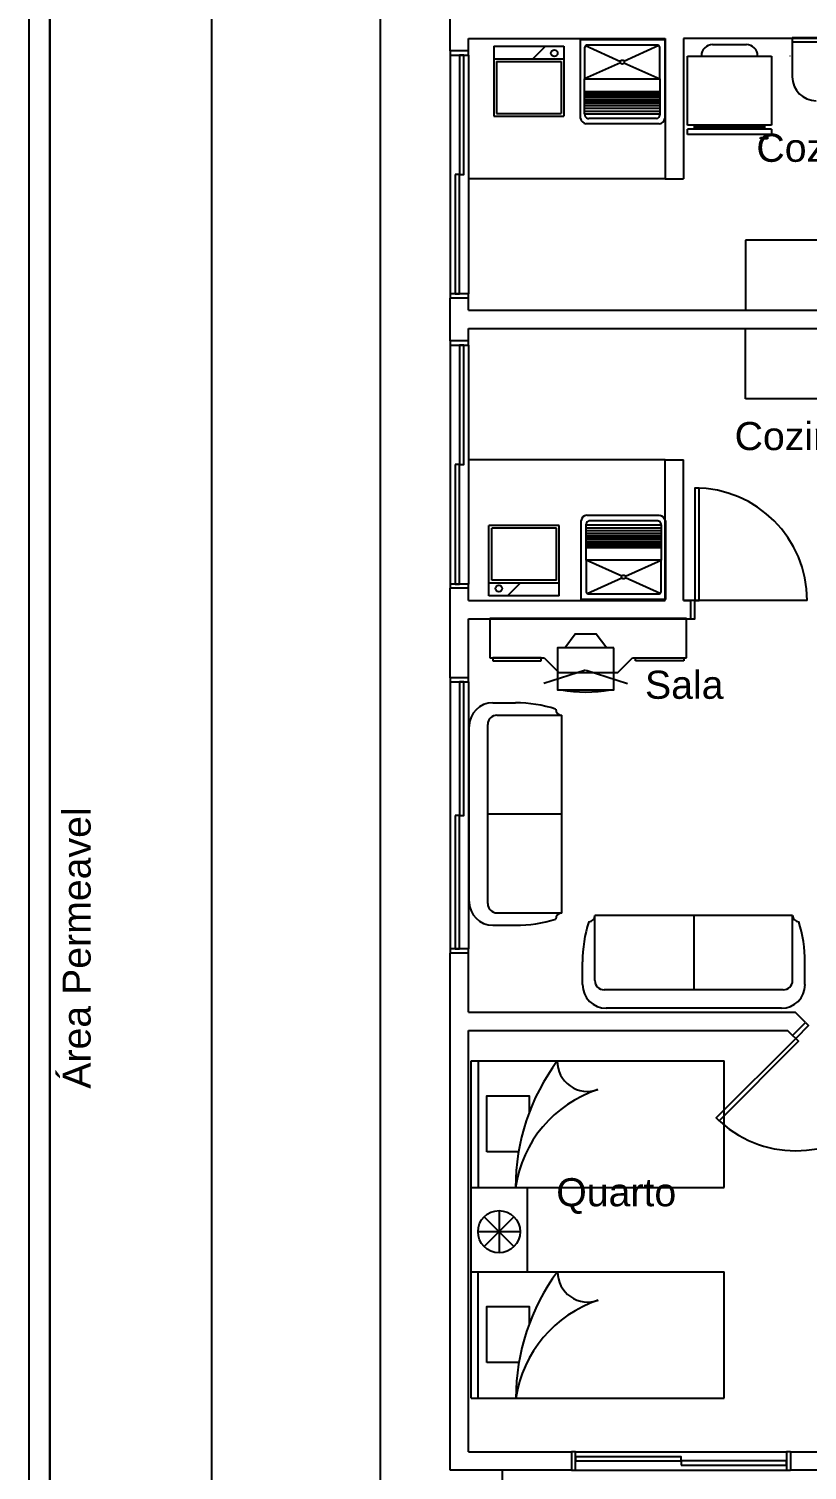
# Model space of a CAD drawing. Extents: x -120 to 1117, y 5 to 675.
# Drawn here: x -120.26 to -114.72, y 27.82 to 38.08 of the extents above; entities that cross this region are included whole.
import ezdxf
from ezdxf.enums import TextEntityAlignment as Align

# ---------------------------------------------------------------- set-up
doc = ezdxf.new("R2010")
doc.units = 0
doc.header["$MEASUREMENT"] = 0
for name, color, linetype in [('janela-porta', 6, 'CONTINUOUS'), ('moveis', 253, 'CONTINUOUS'), ('muro', 6, 'CONTINUOUS'), ('parede', 2, 'CONTINUOUS'), ('piso', 4, 'CONTINUOUS'), ('texto', 7, 'CONTINUOUS')]:
    doc.layers.add(name, color=color, linetype=linetype)
doc.styles.get("Standard").update_dxf_attribs({"font": 'arial.ttf'})

msp = doc.modelspace()

# ---------------------------------------------------------------- linework, layer by layer
at = {"layer": 'janela-porta', "color": 6, "linetype": 'Continuous'}
for p, q in [((-117.262, 37.895), (-117.262, 36.195)), ((-117.132, 37.895), (-117.132, 36.195)), ((-117.262, 35.83), (-117.262, 34.13)), ((-117.132, 35.83), (-117.132, 34.13)), ((-117.262, 33.433), (-117.262, 31.533)), ((-117.132, 33.433), (-117.132, 31.533)), ((-116.37, 27.953), (-114.87, 27.953)), ((-116.37, 27.823), (-114.87, 27.823))]:
    msp.add_line(p, q, dxfattribs=at)
for points in [[(-117.262, 37.925), (-117.262, 37.895), (-117.132, 37.895), (-117.132, 37.925)], [(-117.132, 36.165), (-117.132, 36.195), (-117.262, 36.195), (-117.262, 36.165)], [(-117.262, 35.86), (-117.262, 35.83), (-117.132, 35.83), (-117.132, 35.86)], [(-117.132, 34.1), (-117.132, 34.13), (-117.262, 34.13), (-117.262, 34.1)], [(-115.552, 33.883), (-115.522, 33.883), (-115.522, 34.013), (-115.552, 34.013)], [(-117.262, 33.463), (-117.262, 33.433), (-117.132, 33.433), (-117.132, 33.463)], [(-117.132, 31.503), (-117.132, 31.533), (-117.262, 31.533), (-117.262, 31.503)], [(-114.734, 31.009), (-114.712, 30.988), (-114.804, 30.896), (-114.826, 30.917)], [(-116.4, 27.823), (-116.37, 27.823), (-116.37, 27.953), (-116.4, 27.953)], [(-114.84, 27.953), (-114.87, 27.953), (-114.87, 27.823), (-114.84, 27.823)]]:
    msp.add_lwpolyline(points, dxfattribs=at)
for points in [[(-117.197, 37.895), (-117.197, 37.045), (-117.167, 37.045), (-117.167, 37.895), (-117.197, 37.895)], [(-117.227, 37.045), (-117.227, 36.195), (-117.197, 36.195), (-117.197, 37.045), (-117.227, 37.045)], [(-117.197, 35.83), (-117.197, 34.98), (-117.167, 34.98), (-117.167, 35.83), (-117.197, 35.83)], [(-117.227, 34.98), (-117.227, 34.13), (-117.197, 34.13), (-117.197, 34.98), (-117.227, 34.98)], [(-115.522, 34.013), (-115.492, 34.013), (-115.492, 34.813), (-115.522, 34.813), (-115.522, 34.013)], [(-117.197, 33.433), (-117.197, 32.483), (-117.167, 32.483), (-117.167, 33.433), (-117.197, 33.433)], [(-117.227, 32.483), (-117.227, 31.533), (-117.197, 31.533), (-117.197, 32.483), (-117.227, 32.483)], [(-114.804, 30.896), (-114.783, 30.875), (-115.349, 30.309), (-115.37, 30.33), (-114.804, 30.896)], [(-116.37, 27.888), (-115.62, 27.888), (-115.62, 27.918), (-116.37, 27.918), (-116.37, 27.888)], [(-115.62, 27.858), (-114.87, 27.858), (-114.87, 27.888), (-115.62, 27.888), (-115.62, 27.858)]]:
    msp.add_lwpolyline(points, close=True, dxfattribs=at)
for centre, start, end in [((-115.522, 34.013), 0, 90), ((-114.804, 30.896), 225, 315)]:
    msp.add_arc(centre, 0.8, start, end, dxfattribs=at)
at = {"layer": 'moveis'}
for p, q in [((-116.953, 37.959), (-116.953, 37.459)), ((-116.953, 37.959), (-116.453, 37.959)), ((-116.585, 37.959), (-116.675, 37.869)), ((-116.453, 37.959), (-116.453, 37.459)), ((-116.336, 38.006), (-115.736, 38.006)), ((-116.336, 37.444), (-116.336, 38.006)), ((-116.299, 37.962), (-116.051, 37.85)), ((-115.778, 37.962), (-116.026, 37.85)), ((-115.736, 38.006), (-115.736, 37.443)), ((-115.395, 37.97), (-115.155, 37.97)), ((-114.828, 38.02), (-113.734, 38.02)), ((-114.828, 38.02), (-114.828, 37.99)), ((-114.828, 37.99), (-114.643, 37.99)), ((-114.828, 37.99), (-114.828, 37.74)), ((-115.575, 37.397), (-115.575, 37.887)), ((-115.575, 37.887), (-114.975, 37.887)), ((-115.475, 37.887), (-115.475, 37.89)), ((-114.975, 37.887), (-114.975, 37.397)), ((-114.845, 37.89), (-114.845, 37.887)), ((-116.933, 37.849), (-116.933, 37.479)), ((-116.473, 37.849), (-116.473, 37.479)), ((-116.051, 37.839), (-116.306, 37.725)), ((-116.026, 37.839), (-115.771, 37.725)), ((-115.771, 37.634), (-116.306, 37.634)), ((-115.771, 37.624), (-116.306, 37.624)), ((-115.771, 37.614), (-116.306, 37.614)), ((-115.771, 37.604), (-116.306, 37.604)), ((-115.771, 37.594), (-116.306, 37.594)), ((-115.771, 37.579), (-116.306, 37.579)), ((-115.771, 37.564), (-116.306, 37.564)), ((-115.771, 37.549), (-116.306, 37.549)), ((-116.953, 37.459), (-116.453, 37.459)), ((-116.933, 37.479), (-116.473, 37.479)), ((-115.771, 37.534), (-116.306, 37.534)), ((-115.771, 37.514), (-116.306, 37.514)), ((-115.771, 37.494), (-116.306, 37.494)), ((-115.771, 37.474), (-116.306, 37.474)), ((-115.776, 37.406), (-116.295, 37.406)), ((-114.975, 37.397), (-115.575, 37.397)), ((-114.975, 37.367), (-115.575, 37.367)), ((-115.575, 37.329), (-115.575, 37.367)), ((-115.525, 37.367), (-115.525, 37.397)), ((-115.025, 37.389), (-115.525, 37.389)), ((-115.025, 37.382), (-115.525, 37.382)), ((-115.025, 37.375), (-115.525, 37.375)), ((-115.025, 37.397), (-115.025, 37.367)), ((-114.975, 37.367), (-114.975, 37.329)), ((-114.975, 37.329), (-115.575, 37.329)), ((-115.055, 37.299), (-115.055, 37.309)), ((-115.055, 37.309), (-115.015, 37.309)), ((-115.005, 37.299), (-115.055, 37.299)), ((-115.015, 37.309), (-115.015, 37.329)), ((-115.005, 37.329), (-115.005, 37.299)), ((-113.427, 36.578), (-115.16, 36.578)), ((-115.16, 36.578), (-115.16, 36.078)), ((-115.16, 35.448), (-115.16, 35.948)), ((-113.427, 35.448), (-115.16, 35.448)), ((-116.331, 34.019), (-116.331, 34.582)), ((-116.291, 34.619), (-115.772, 34.619)), ((-115.731, 34.581), (-115.731, 34.019)), ((-116.487, 34.547), (-116.987, 34.547)), ((-116.987, 34.047), (-116.987, 34.547)), ((-116.507, 34.527), (-116.967, 34.527)), ((-116.967, 34.157), (-116.967, 34.527)), ((-116.507, 34.157), (-116.507, 34.527)), ((-116.487, 34.047), (-116.487, 34.547)), ((-116.296, 34.551), (-115.762, 34.551)), ((-116.296, 34.531), (-115.762, 34.531)), ((-116.296, 34.511), (-115.762, 34.511)), ((-116.296, 34.491), (-115.762, 34.491)), ((-116.296, 34.476), (-115.762, 34.476)), ((-116.296, 34.461), (-115.762, 34.461)), ((-116.296, 34.446), (-115.762, 34.446)), ((-116.296, 34.431), (-115.762, 34.431)), ((-116.296, 34.421), (-115.762, 34.421)), ((-116.296, 34.411), (-115.762, 34.411)), ((-116.296, 34.401), (-115.762, 34.401)), ((-116.296, 34.391), (-115.762, 34.391)), ((-116.042, 34.186), (-116.296, 34.3)), ((-116.016, 34.186), (-115.762, 34.3)), ((-116.289, 34.063), (-116.042, 34.174)), ((-115.769, 34.063), (-116.016, 34.174)), ((-116.855, 34.047), (-116.765, 34.137)), ((-116.487, 34.047), (-116.987, 34.047)), ((-115.731, 34.019), (-116.331, 34.019)), ((-115.58, 33.884), (-116.98, 33.884)), ((-116.98, 33.884), (-116.98, 33.604)), ((-115.58, 33.604), (-115.58, 33.884)), ((-116.98, 33.604), (-116.595, 33.604)), ((-116.616, 33.604), (-116.959, 33.604)), ((-116.959, 33.604), (-116.959, 33.583)), ((-116.959, 33.583), (-116.616, 33.583)), ((-116.616, 33.583), (-116.616, 33.604)), ((-116.595, 33.604), (-116.49, 33.499)), ((-116.07, 33.499), (-115.965, 33.604)), ((-115.965, 33.604), (-115.58, 33.604)), ((-115.944, 33.604), (-115.601, 33.604)), ((-115.944, 33.583), (-115.944, 33.604)), ((-115.601, 33.583), (-115.944, 33.583)), ((-115.601, 33.604), (-115.601, 33.583)), ((-116.3, 33.517), (-116.596, 33.422)), ((-116.49, 33.499), (-116.07, 33.499)), ((-116.295, 33.517), (-116, 33.422)), ((-116.959, 33.284), (-116.798, 33.284)), ((-116.93, 33.196), (-116.468, 33.196)), ((-116.468, 31.789), (-116.468, 33.196)), ((-117.127, 31.87), (-117.127, 33.116)), ((-116.996, 31.855), (-116.996, 33.13)), ((-116.468, 32.493), (-116.996, 32.493)), ((-116.959, 31.701), (-116.798, 31.701)), ((-116.93, 31.789), (-116.468, 31.789)), ((-116.233, 31.308), (-116.233, 31.77)), ((-114.826, 31.77), (-116.233, 31.77)), ((-115.529, 31.77), (-115.529, 31.242)), ((-114.826, 31.308), (-114.826, 31.77)), ((-116.321, 31.279), (-116.321, 31.44)), ((-114.738, 31.279), (-114.738, 31.44)), ((-114.892, 31.242), (-116.167, 31.242)), ((-114.906, 31.11), (-116.152, 31.11)), ((-117.113, 30.735), (-115.313, 30.735)), ((-117.113, 28.335), (-117.113, 30.735)), ((-117.063, 30.735), (-117.063, 29.835)), ((-115.313, 29.835), (-115.313, 30.735)), ((-117.113, 29.835), (-115.313, 29.835)), ((-116.713, 29.235), (-116.713, 29.835)), ((-116.915, 29.67), (-116.915, 29.37)), ((-116.809, 29.414), (-117.021, 29.626)), ((-116.809, 29.626), (-117.021, 29.414)), ((-116.765, 29.52), (-117.065, 29.52)), ((-117.113, 29.235), (-115.313, 29.235)), ((-117.063, 28.335), (-117.063, 29.235)), ((-115.313, 28.335), (-115.313, 29.235)), ((-117.113, 28.335), (-115.313, 28.335))]:
    msp.add_line(p, q, dxfattribs=at)
for points in [[(-115.786, 37.965), (-116.292, 37.965)], [(-116.953, 37.869), (-116.453, 37.869)], [(-116.306, 37.95), (-116.306, 37.725)], [(-116.306, 37.725), (-115.771, 37.725), (-115.771, 37.949)], [(-116.933, 37.849), (-116.473, 37.849)], [(-116.306, 37.725), (-115.771, 37.725), (-115.771, 37.468)], [(-116.306, 37.473), (-116.306, 37.725)], [(-115.794, 37.444), (-116.277, 37.444)], [(-116.273, 34.581), (-115.791, 34.581)], [(-115.762, 34.3), (-116.296, 34.3), (-116.296, 34.557)], [(-115.762, 34.552), (-115.762, 34.3)], [(-115.762, 34.3), (-116.296, 34.3), (-116.296, 34.076)], [(-115.762, 34.075), (-115.762, 34.3)], [(-116.487, 34.137), (-116.987, 34.137)], [(-116.507, 34.157), (-116.967, 34.157)], [(-116.281, 34.06), (-115.775, 34.06)], [(-116.448, 33.676), (-116.373, 33.776), (-116.223, 33.776), (-116.148, 33.676)], [(-117.001, 30.088), (-117.001, 30.488), (-116.701, 30.488), (-116.701, 30.361)], [(-116.774, 30.088), (-117.001, 30.088)], [(-117.001, 28.588), (-117.001, 28.988), (-116.701, 28.988), (-116.701, 28.861)], [(-116.774, 28.588), (-117.001, 28.588)]]:
    msp.add_lwpolyline(points, dxfattribs=at)
msp.add_lwpolyline([(-116.098, 33.676), (-116.498, 33.676), (-116.498, 33.376), (-116.098, 33.376), (-116.098, 33.676)], close=True, dxfattribs=at)
for centre, radius in [((-116.522, 37.908), 0.0235), ((-116.038, 37.845), 0.014), ((-116.029, 34.18), 0.014), ((-116.917, 34.098), 0.0235), ((-116.915, 29.52), 0.15)]:
    msp.add_circle(centre, radius, dxfattribs=at)
for centre, radius, start, end in [((-116.288, 37.947), 0.0177, 102.1026, 173.8845), ((-115.789, 37.947), 0.0184, 7.0184, 80.5046), ((-115.395, 37.89), 0.08, 90, 180), ((-115.155, 37.89), 0.08, 0, 90), ((-114.658, 37.74), 0.17, 180, 270), ((-116.277, 37.472), 0.0285, 177.0729, 271.0669), ((-115.798, 37.471), 0.0273, 278.11, 354.3155), ((-116.288, 37.454), 0.0487, 192.4292, 261.6035), ((-115.776, 37.446), 0.04, 270.092, 355.5284), ((-116.291, 34.579), 0.04, 90.092, 175.5284), ((-116.269, 34.554), 0.0273, 98.11, 174.3155), ((-115.79, 34.552), 0.0285, 357.0729, 91.0669), ((-115.779, 34.57), 0.0487, 12.4292, 81.6035), ((-116.278, 34.078), 0.0184, 187.0184, 260.5046), ((-115.779, 34.077), 0.0177, 282.1026, 353.8845), ((-116.298, 34.409), 1.048, 260.3828, 279.6172), ((-116.959, 33.116), 0.169, 90, 180), ((-116.801, 32.314), 0.97, 72.6816, 89.8278), ((-116.468, 33.24), 0.044, 180, 269.9969), ((-116.93, 33.13), 0.066, 90, 180), ((-116.959, 31.87), 0.169, 180, 270), ((-116.93, 31.855), 0.066, 180, 270), ((-116.801, 32.671), 0.97, 270.1723, 287.3184), ((-116.468, 31.745), 0.044, 90.003, 180), ((-115.351, 31.437), 0.97, 162.6817, 179.8277), ((-116.277, 31.77), 0.044, 270, 359.997), ((-114.782, 31.77), 0.044, 180.003, 270), ((-115.708, 31.437), 0.97, 0.1723, 17.3184), ((-116.167, 31.308), 0.066, 180, 270), ((-114.892, 31.308), 0.066, 270, 0), ((-116.152, 31.279), 0.169, 180, 270), ((-114.906, 31.279), 0.169, 270, 0), ((-115.287, 29.837), 1.51, 143.4979, 180.0569), ((-116.287, 30.733), 0.214, 179.3697, 290.574), ((-115.942, 29.71), 0.865, 108.1693, 171.7002), ((-115.285, 28.337), 1.51, 143.4979, 180.0569), ((-116.284, 29.233), 0.214, 179.3697, 290.574), ((-115.939, 28.21), 0.865, 108.1693, 171.7002)]:
    msp.add_arc(centre, radius, start, end, dxfattribs=at)
at = {"layer": 'muro'}
for p, q in [((-120.262, 40.643), (-120.262, 26.113)), ((-120.112, 40.643), (-120.112, 26.113))]:
    msp.add_line(p, q, dxfattribs=at)
at = {"layer": 'parede'}
for p, q in [((-117.262, 37.925), (-117.262, 38.663)), ((-117.132, 38.013), (-115.732, 38.013)), ((-117.132, 37.925), (-117.132, 38.013)), ((-115.732, 38.013), (-115.732, 37.013)), ((-112.827, 38.013), (-115.602, 38.013)), ((-115.602, 38.013), (-115.602, 37.013)), ((-117.132, 37.925), (-117.262, 37.925)), ((-115.732, 37.013), (-115.602, 37.013)), ((-117.132, 36.165), (-117.262, 36.165)), ((-117.262, 35.86), (-117.262, 36.165)), ((-117.132, 36.078), (-117.132, 36.165)), ((-117.132, 36.078), (-112.827, 36.078)), ((-117.132, 35.948), (-112.827, 35.948)), ((-117.132, 35.86), (-117.132, 35.948)), ((-117.132, 35.86), (-117.262, 35.86)), ((-115.732, 34.013), (-115.732, 35.013)), ((-115.732, 35.013), (-115.602, 35.013)), ((-115.602, 34.013), (-115.602, 35.013)), ((-117.132, 34.1), (-117.262, 34.1)), ((-117.262, 33.463), (-117.262, 34.1)), ((-117.132, 34.013), (-117.132, 34.1)), ((-117.132, 34.013), (-115.732, 34.013)), ((-115.602, 34.013), (-115.552, 34.013)), ((-115.552, 34.013), (-115.552, 33.883)), ((-117.132, 33.883), (-115.552, 33.883)), ((-117.132, 33.463), (-117.132, 33.883)), ((-117.132, 33.463), (-117.262, 33.463)), ((-117.262, 27.823), (-117.262, 31.503)), ((-117.132, 31.503), (-117.262, 31.503)), ((-117.132, 31.083), (-117.132, 31.503)), ((-117.132, 31.083), (-114.807, 31.083)), ((-114.826, 30.917), (-114.734, 31.009)), ((-114.734, 31.009), (-114.807, 31.083)), ((-117.132, 30.953), (-114.861, 30.953)), ((-117.132, 27.953), (-117.132, 30.953)), ((-114.826, 30.917), (-114.861, 30.953)), ((-117.132, 27.953), (-116.4, 27.953)), ((-116.4, 27.953), (-116.4, 27.823)), ((-114.84, 27.953), (-114.107, 27.953)), ((-114.84, 27.953), (-114.84, 27.823)), ((-116.4, 27.823), (-117.262, 27.823)), ((-113.832, 27.823), (-114.84, 27.823))]:
    msp.add_line(p, q, dxfattribs=at)
at = {"layer": 'piso'}
for p, q in [((-118.962, 40.643), (-118.962, 26.113)), ((-117.762, 40.643), (-117.762, 26.113)), ((-115.732, 37.013), (-117.132, 37.013)), ((-115.732, 35.013), (-117.132, 35.013)), ((-114.722, 34.013), (-115.602, 34.013)), ((-116.892, 27.823), (-116.892, 22.823))]:
    msp.add_line(p, q, dxfattribs=at)
msp.add_lwpolyline([(-118.962, 26.113), (-120.112, 26.113), (-120.112, 40.643), (-118.962, 40.643)], close=True, dxfattribs=at)

# ---------------------------------------------------------------- texts
at = {"layer": 'texto'}
for s, p in [('Cozinha', (-114.571, 37.075)), ('Cozinha', (-114.726, 35.023)), ('Sala', (-115.597, 33.253)), ('Quarto', (-116.081, 29.641))]:
    msp.add_text(s, height=0.2, dxfattribs=at).set_placement(p, align=Align.BOTTOM_CENTER)
msp.add_text('Área Permeavel', height=0.2, rotation=90, dxfattribs=at).set_placement((-119.762, 31.539), align=Align.BOTTOM_CENTER)

doc.saveas('drawing.dxf')
